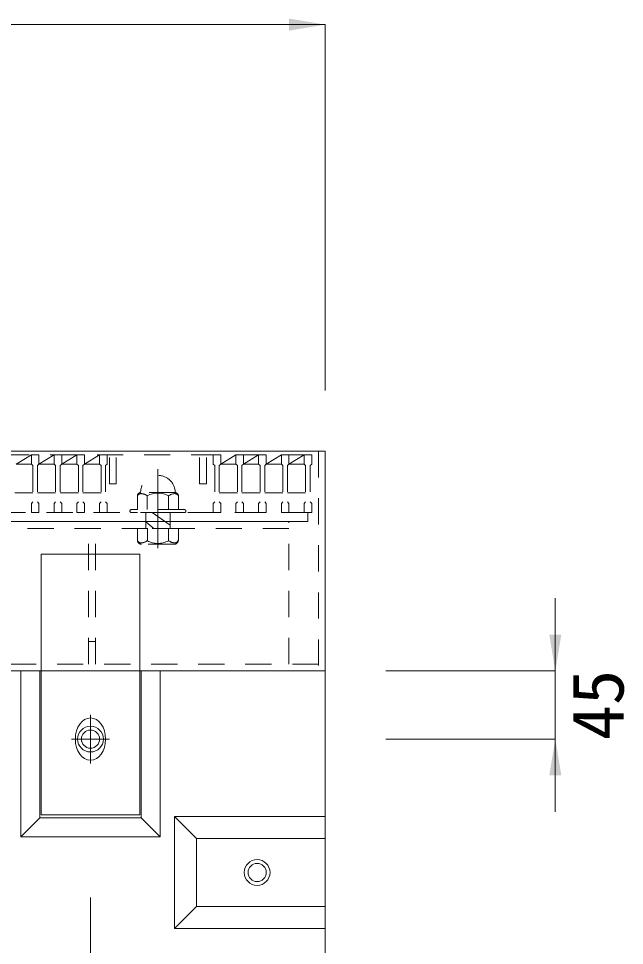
# Model space of a CAD drawing. Units: millimetres, scale not verified. Extents: x 42559 to 133118, y -58351 to -47326.
# Drawn here: x 107792 to 108192, y -53092 to -52481 of the extents above; entities that cross this region are included whole.
import ezdxf
from ezdxf.enums import TextEntityAlignment as Align

# ---------------------------------------------------------------- set-up
doc = ezdxf.new("R2010")
doc.units = ezdxf.units.MM
doc.header["$LTSCALE"] = 23
doc.linetypes.add('CHAIN', pattern=[18.5, 12, -1.5, 3.5, -1.5])
doc.linetypes.add('USER1', pattern=[1.35, 0.75, -0.6])
for name, color, linetype, lineweight in [('BT', 30, 'USER1', 13), ('インサート', 92, 'USER1', 9), ('グレーチング', 7, 'USER1', 13), ('受枠', 3, 'Continuous', 9), ('寸法線', 7, 'Continuous', 13), ('本体', 2, 'Continuous', 13)]:
    doc.layers.add(name, color=color, linetype=linetype, lineweight=lineweight)
doc.styles.add('ＭＳ ゴシック', font='')
doc.styles.get('ＭＳ ゴシック').set_extended_font_data('MS Gothic')

# ---------------------------------------------------------------- blocks, each defined once
blk = doc.blocks.new('filled_arrow')
at = {"color": 0, "linetype": 'Continuous', "lineweight": -2}
blk.add_solid([(7.5, 1.25), (0, 0), (7.5, -1.25)], dxfattribs=at)

msp = doc.modelspace()

# ---------------------------------------------------------------- linework, layer by layer
at = {"layer": 'BT'}
for p, q in [((107895.08, -52793.62), (107872.23, -52793.62)), ((107870.16, -52795.7), (107870.16, -52804.83)), ((107876.65, -52795.7), (107876.65, -52804.83)), ((107890.67, -52795.7), (107890.67, -52804.83)), ((107897.16, -52795.7), (107897.16, -52804.83)), ((107901.16, -52804.83), (107866.16, -52804.83)), ((107901.16, -52806.77), (107866.16, -52806.77)), ((107875.66, -52817.27), (107875.66, -52806.77)), ((107891.66, -52815.12), (107879.8, -52806.77)), ((107891.66, -52817.27), (107891.66, -52806.77)), ((107880.88, -52817.27), (107875.66, -52812.81)), ((107897.16, -52817.27), (107870.16, -52817.27)), ((107870.16, -52817.27), (107870.16, -52824.89)), ((107876.73, -52825.33), (107876.73, -52817.27)), ((107890.58, -52825.33), (107890.58, -52817.27)), ((107897.16, -52817.27), (107897.16, -52824.89)), ((107894.39, -52827.66), (107872.93, -52827.66))]:
    msp.add_line(p, q, dxfattribs=at)
for centre, radius, start, end in [((107883.66, -52793.62), 11.42, 0, 180), ((107872.23, -52795.7), 2.08, 90, 180), ((107883.66, -52808.37), 14.48, 61.04954, 118.95046), ((107895.08, -52795.7), 2.08, 0, 90), ((107866.16, -52805.83), 1, 90, 180), ((107866.16, -52805.77), 1, 180, 270), ((107901.16, -52805.83), 1, 0, 90), ((107901.16, -52805.77), 1, 270, 0), ((107872.93, -52824.89), 2.77, 180, 270), ((107883.66, -52812.99), 14.15, 240.7011, 299.2989), ((107894.39, -52824.89), 2.77, 270, 0)]:
    msp.add_arc(centre, radius, start, end, dxfattribs=at)
for points in [[(107872.23, -52794.28), (107871.61, -52794.4), (107870.56, -52794.77), (107870.16, -52795.7)], [(107876.65, -52795.7), (107875.23, -52794.76), (107873.7, -52794.19), (107872.23, -52794.28)], [(107890.67, -52795.7), (107892.08, -52794.76), (107893.62, -52794.19), (107895.08, -52794.28)], [(107895.08, -52794.28), (107895.71, -52794.4), (107896.75, -52794.77), (107897.16, -52795.7)], [(107872.23, -52826.74), (107871.61, -52826.63), (107870.38, -52826.43), (107870.16, -52824.37)], [(107876.73, -52825.33), (107875.23, -52826.26), (107873.7, -52826.84), (107872.23, -52826.74)], [(107890.58, -52825.33), (107892.08, -52826.26), (107893.62, -52826.84), (107895.08, -52826.74)], [(107895.08, -52826.74), (107895.71, -52826.63), (107896.93, -52826.43), (107897.16, -52824.37)]]:
    msp.add_open_spline(points, degree=3, dxfattribs=at)
at = {"layer": 'インサート', "linetype": 'Continuous'}
for centre, radius in [((107839.16, -52956.27), 8.5), ((107839.16, -52956.27), 6), ((107949.16, -53044.27), 8.5), ((107949.16, -53044.27), 6)]:
    msp.add_circle(centre, radius, dxfattribs=at)
at = {"layer": 'グレーチング'}
for p, q in [((107005.16, -52768.77), (107985.16, -52768.77)), ((107790.16, -52774.77), (107800.16, -52768.77)), ((107800.16, -52768.77), (107805.16, -52768.77)), ((107800.16, -52768.77), (107800.16, -52774.77)), ((107800.16, -52768.77), (107805.16, -52768.77)), ((107800.16, -52768.77), (107800.16, -52774.77)), ((107800.16, -52768.77), (107805.16, -52768.77)), ((107800.16, -52768.77), (107800.16, -52774.77)), ((107805.16, -52768.77), (107805.16, -52774.77)), ((107805.16, -52768.77), (107805.16, -52774.77)), ((107805.16, -52768.77), (107805.16, -52774.77)), ((107805.16, -52774.77), (107815.16, -52768.77)), ((107815.16, -52768.77), (107820.16, -52768.77)), ((107815.16, -52768.77), (107815.16, -52774.77)), ((107815.16, -52768.77), (107820.16, -52768.77)), ((107815.16, -52768.77), (107815.16, -52774.77)), ((107815.16, -52768.77), (107820.16, -52768.77)), ((107815.16, -52768.77), (107815.16, -52774.77)), ((107820.16, -52768.77), (107820.16, -52774.77)), ((107820.16, -52768.77), (107820.16, -52774.77)), ((107820.16, -52768.77), (107820.16, -52774.77)), ((107820.16, -52774.77), (107830.16, -52768.77)), ((107830.16, -52768.77), (107835.16, -52768.77)), ((107830.16, -52768.77), (107830.16, -52774.77)), ((107830.16, -52768.77), (107835.16, -52768.77)), ((107830.16, -52768.77), (107830.16, -52774.77)), ((107830.16, -52768.77), (107835.16, -52768.77)), ((107830.16, -52768.77), (107830.16, -52774.77)), ((107835.16, -52768.77), (107835.16, -52774.77)), ((107835.16, -52768.77), (107835.16, -52774.77)), ((107835.16, -52768.77), (107835.16, -52774.77)), ((107835.16, -52774.77), (107845.16, -52768.77)), ((107845.16, -52768.77), (107850.16, -52768.77)), ((107845.16, -52768.77), (107845.16, -52774.77)), ((107845.16, -52768.77), (107850.16, -52768.77)), ((107845.16, -52768.77), (107845.16, -52774.77)), ((107845.16, -52768.77), (107850.16, -52768.77)), ((107845.16, -52768.77), (107845.16, -52774.77)), ((107850.16, -52768.77), (107850.16, -52774.77)), ((107850.16, -52768.77), (107850.16, -52774.77)), ((107850.16, -52768.77), (107850.16, -52774.77)), ((107851.66, -52787.77), (107851.66, -52768.77)), ((107856.16, -52787.77), (107856.16, -52768.77)), ((107911.16, -52787.77), (107911.16, -52768.77)), ((107915.66, -52787.77), (107915.66, -52768.77)), ((107920.16, -52768.77), (107925.16, -52768.77)), ((107920.16, -52768.77), (107920.16, -52774.77)), ((107920.16, -52768.77), (107925.16, -52768.77)), ((107920.16, -52768.77), (107920.16, -52774.77)), ((107920.16, -52768.77), (107925.16, -52768.77)), ((107920.16, -52768.77), (107920.16, -52774.77)), ((107925.16, -52768.77), (107925.16, -52774.77)), ((107925.16, -52768.77), (107925.16, -52774.77)), ((107925.16, -52768.77), (107925.16, -52774.77)), ((107925.16, -52774.77), (107935.16, -52768.77)), ((107935.16, -52768.77), (107940.16, -52768.77)), ((107935.16, -52768.77), (107935.16, -52774.77)), ((107935.16, -52768.77), (107940.16, -52768.77)), ((107935.16, -52768.77), (107935.16, -52774.77)), ((107935.16, -52768.77), (107940.16, -52768.77)), ((107935.16, -52768.77), (107935.16, -52774.77)), ((107940.16, -52768.77), (107940.16, -52774.77)), ((107940.16, -52768.77), (107940.16, -52774.77)), ((107940.16, -52768.77), (107940.16, -52774.77)), ((107940.16, -52774.77), (107950.16, -52768.77)), ((107950.16, -52768.77), (107955.16, -52768.77)), ((107950.16, -52768.77), (107950.16, -52774.77)), ((107950.16, -52768.77), (107955.16, -52768.77)), ((107950.16, -52768.77), (107950.16, -52774.77)), ((107950.16, -52768.77), (107955.16, -52768.77)), ((107950.16, -52768.77), (107950.16, -52774.77)), ((107955.16, -52768.77), (107955.16, -52774.77)), ((107955.16, -52768.77), (107955.16, -52774.77)), ((107955.16, -52768.77), (107955.16, -52774.77)), ((107955.16, -52774.77), (107965.16, -52768.77)), ((107965.16, -52768.77), (107970.16, -52768.77)), ((107965.16, -52768.77), (107965.16, -52774.77)), ((107965.16, -52768.77), (107970.16, -52768.77)), ((107965.16, -52768.77), (107965.16, -52774.77)), ((107965.16, -52768.77), (107970.16, -52768.77)), ((107965.16, -52768.77), (107965.16, -52774.77)), ((107970.16, -52768.77), (107970.16, -52774.77)), ((107970.16, -52768.77), (107970.16, -52774.77)), ((107970.16, -52768.77), (107970.16, -52774.77)), ((107970.16, -52774.77), (107980.16, -52768.77)), ((107980.16, -52768.77), (107980.16, -52774.77)), ((107980.16, -52768.77), (107985.16, -52768.77)), ((107980.16, -52768.77), (107980.16, -52774.77)), ((107980.16, -52768.77), (107985.16, -52768.77)), ((107980.16, -52768.77), (107980.16, -52774.77)), ((107980.16, -52768.77), (107985.16, -52768.77)), ((107985.16, -52768.77), (107985.16, -52774.77)), ((107985.16, -52768.77), (107985.16, -52774.77)), ((107985.16, -52768.77), (107985.16, -52774.77)), ((107790.16, -52774.77), (107800.16, -52774.77)), ((107800.16, -52774.77), (107801.16, -52775.77)), ((107800.16, -52774.77), (107801.16, -52775.77)), ((107800.16, -52774.77), (107801.16, -52775.77)), ((107801.16, -52775.77), (107801.16, -52799.77)), ((107801.16, -52775.77), (107801.16, -52799.77)), ((107801.16, -52775.77), (107801.16, -52799.77)), ((107805.16, -52774.77), (107804.16, -52775.77)), ((107805.16, -52774.77), (107804.16, -52775.77)), ((107805.16, -52774.77), (107804.16, -52775.77)), ((107804.16, -52775.77), (107804.16, -52799.77)), ((107804.16, -52775.77), (107804.16, -52799.77)), ((107804.16, -52775.77), (107804.16, -52799.77)), ((107805.16, -52774.77), (107815.16, -52774.77)), ((107815.16, -52774.77), (107816.16, -52775.77)), ((107815.16, -52774.77), (107816.16, -52775.77)), ((107815.16, -52774.77), (107816.16, -52775.77)), ((107816.16, -52775.77), (107816.16, -52799.77)), ((107816.16, -52775.77), (107816.16, -52799.77)), ((107816.16, -52775.77), (107816.16, -52799.77)), ((107820.16, -52774.77), (107819.16, -52775.77)), ((107820.16, -52774.77), (107819.16, -52775.77)), ((107820.16, -52774.77), (107819.16, -52775.77)), ((107819.16, -52775.77), (107819.16, -52799.77)), ((107819.16, -52775.77), (107819.16, -52799.77)), ((107819.16, -52775.77), (107819.16, -52799.77)), ((107820.16, -52774.77), (107830.16, -52774.77)), ((107830.16, -52774.77), (107831.16, -52775.77)), ((107830.16, -52774.77), (107831.16, -52775.77)), ((107830.16, -52774.77), (107831.16, -52775.77)), ((107831.16, -52775.77), (107831.16, -52799.77)), ((107831.16, -52775.77), (107831.16, -52799.77)), ((107831.16, -52775.77), (107831.16, -52799.77)), ((107835.16, -52774.77), (107834.16, -52775.77)), ((107835.16, -52774.77), (107834.16, -52775.77)), ((107835.16, -52774.77), (107834.16, -52775.77)), ((107834.16, -52775.77), (107834.16, -52799.77)), ((107834.16, -52775.77), (107834.16, -52799.77)), ((107834.16, -52775.77), (107834.16, -52799.77)), ((107835.16, -52774.77), (107845.16, -52774.77)), ((107845.16, -52774.77), (107846.16, -52775.77)), ((107845.16, -52774.77), (107846.16, -52775.77)), ((107845.16, -52774.77), (107846.16, -52775.77)), ((107846.16, -52775.77), (107846.16, -52799.77)), ((107846.16, -52775.77), (107846.16, -52799.77)), ((107846.16, -52775.77), (107846.16, -52799.77)), ((107850.16, -52774.77), (107849.16, -52775.77)), ((107850.16, -52774.77), (107849.16, -52775.77)), ((107850.16, -52774.77), (107849.16, -52775.77)), ((107849.16, -52775.77), (107849.16, -52799.77)), ((107849.16, -52775.77), (107849.16, -52799.77)), ((107849.16, -52775.77), (107849.16, -52799.77)), ((107920.16, -52774.77), (107921.16, -52775.77)), ((107920.16, -52774.77), (107921.16, -52775.77)), ((107920.16, -52774.77), (107921.16, -52775.77)), ((107921.16, -52775.77), (107921.16, -52799.77)), ((107921.16, -52775.77), (107921.16, -52799.77)), ((107921.16, -52775.77), (107921.16, -52799.77)), ((107925.16, -52774.77), (107924.16, -52775.77)), ((107925.16, -52774.77), (107924.16, -52775.77)), ((107925.16, -52774.77), (107924.16, -52775.77)), ((107924.16, -52775.77), (107924.16, -52799.77)), ((107924.16, -52775.77), (107924.16, -52799.77)), ((107924.16, -52775.77), (107924.16, -52799.77)), ((107925.16, -52774.77), (107935.16, -52774.77)), ((107935.16, -52774.77), (107936.16, -52775.77)), ((107935.16, -52774.77), (107936.16, -52775.77)), ((107935.16, -52774.77), (107936.16, -52775.77)), ((107936.16, -52775.77), (107936.16, -52799.77)), ((107936.16, -52775.77), (107936.16, -52799.77)), ((107936.16, -52775.77), (107936.16, -52799.77)), ((107940.16, -52774.77), (107939.16, -52775.77)), ((107940.16, -52774.77), (107939.16, -52775.77)), ((107940.16, -52774.77), (107939.16, -52775.77)), ((107939.16, -52775.77), (107939.16, -52799.77)), ((107939.16, -52775.77), (107939.16, -52799.77)), ((107939.16, -52775.77), (107939.16, -52799.77)), ((107940.16, -52774.77), (107950.16, -52774.77)), ((107950.16, -52774.77), (107951.16, -52775.77)), ((107950.16, -52774.77), (107951.16, -52775.77)), ((107950.16, -52774.77), (107951.16, -52775.77)), ((107951.16, -52775.77), (107951.16, -52799.77)), ((107951.16, -52775.77), (107951.16, -52799.77)), ((107951.16, -52775.77), (107951.16, -52799.77)), ((107955.16, -52774.77), (107954.16, -52775.77)), ((107955.16, -52774.77), (107954.16, -52775.77)), ((107955.16, -52774.77), (107954.16, -52775.77)), ((107954.16, -52775.77), (107954.16, -52799.77)), ((107954.16, -52775.77), (107954.16, -52799.77)), ((107954.16, -52775.77), (107954.16, -52799.77)), ((107955.16, -52774.77), (107965.16, -52774.77)), ((107965.16, -52774.77), (107966.16, -52775.77)), ((107965.16, -52774.77), (107966.16, -52775.77)), ((107965.16, -52774.77), (107966.16, -52775.77)), ((107966.16, -52775.77), (107966.16, -52799.77)), ((107966.16, -52775.77), (107966.16, -52799.77)), ((107966.16, -52775.77), (107966.16, -52799.77)), ((107970.16, -52774.77), (107969.16, -52775.77)), ((107970.16, -52774.77), (107969.16, -52775.77)), ((107970.16, -52774.77), (107969.16, -52775.77)), ((107969.16, -52775.77), (107969.16, -52799.77)), ((107969.16, -52775.77), (107969.16, -52799.77)), ((107969.16, -52775.77), (107969.16, -52799.77)), ((107970.16, -52774.77), (107980.16, -52774.77)), ((107980.16, -52774.77), (107981.16, -52775.77)), ((107980.16, -52774.77), (107981.16, -52775.77)), ((107980.16, -52774.77), (107981.16, -52775.77)), ((107981.16, -52775.77), (107981.16, -52799.77)), ((107981.16, -52775.77), (107981.16, -52799.77)), ((107981.16, -52775.77), (107981.16, -52799.77)), ((107985.16, -52774.77), (107984.16, -52775.77)), ((107985.16, -52774.77), (107984.16, -52775.77)), ((107985.16, -52774.77), (107984.16, -52775.77)), ((107984.16, -52775.77), (107984.16, -52799.77)), ((107984.16, -52775.77), (107984.16, -52799.77)), ((107984.16, -52775.77), (107984.16, -52799.77)), ((107851.66, -52787.77), (107856.16, -52787.77)), ((107911.16, -52787.77), (107915.66, -52787.77)), ((107789.16, -52793.77), (107801.16, -52793.77)), ((107804.16, -52793.77), (107816.16, -52793.77)), ((107819.16, -52793.77), (107831.16, -52793.77)), ((107834.16, -52793.77), (107846.16, -52793.77)), ((107924.16, -52793.77), (107936.16, -52793.77)), ((107939.16, -52793.77), (107951.16, -52793.77)), ((107954.16, -52793.77), (107966.16, -52793.77)), ((107969.16, -52793.77), (107981.16, -52793.77)), ((107800.16, -52800.77), (107801.16, -52799.77)), ((107800.16, -52800.77), (107801.16, -52799.77)), ((107800.16, -52800.77), (107801.16, -52799.77)), ((107800.16, -52806.77), (107800.16, -52800.77)), ((107800.16, -52806.77), (107800.16, -52800.77)), ((107800.16, -52806.77), (107800.16, -52800.77)), ((107805.16, -52800.77), (107804.16, -52799.77)), ((107805.16, -52800.77), (107804.16, -52799.77)), ((107805.16, -52800.77), (107804.16, -52799.77)), ((107805.16, -52806.77), (107805.16, -52800.77)), ((107805.16, -52806.77), (107805.16, -52800.77)), ((107805.16, -52806.77), (107805.16, -52800.77)), ((107815.16, -52800.77), (107816.16, -52799.77)), ((107815.16, -52800.77), (107816.16, -52799.77)), ((107815.16, -52800.77), (107816.16, -52799.77)), ((107815.16, -52806.77), (107815.16, -52800.77)), ((107815.16, -52806.77), (107815.16, -52800.77)), ((107815.16, -52806.77), (107815.16, -52800.77)), ((107820.16, -52800.77), (107819.16, -52799.77)), ((107820.16, -52800.77), (107819.16, -52799.77)), ((107820.16, -52800.77), (107819.16, -52799.77)), ((107820.16, -52806.77), (107820.16, -52800.77)), ((107820.16, -52806.77), (107820.16, -52800.77)), ((107820.16, -52806.77), (107820.16, -52800.77)), ((107830.16, -52800.77), (107831.16, -52799.77)), ((107830.16, -52800.77), (107831.16, -52799.77)), ((107830.16, -52800.77), (107831.16, -52799.77)), ((107830.16, -52806.77), (107830.16, -52800.77)), ((107830.16, -52806.77), (107830.16, -52800.77)), ((107830.16, -52806.77), (107830.16, -52800.77)), ((107835.16, -52800.77), (107834.16, -52799.77)), ((107835.16, -52800.77), (107834.16, -52799.77)), ((107835.16, -52800.77), (107834.16, -52799.77)), ((107835.16, -52806.77), (107835.16, -52800.77)), ((107835.16, -52806.77), (107835.16, -52800.77)), ((107835.16, -52806.77), (107835.16, -52800.77)), ((107845.16, -52800.77), (107846.16, -52799.77)), ((107845.16, -52800.77), (107846.16, -52799.77)), ((107845.16, -52800.77), (107846.16, -52799.77)), ((107845.16, -52806.77), (107845.16, -52800.77)), ((107845.16, -52806.77), (107845.16, -52800.77)), ((107845.16, -52806.77), (107845.16, -52800.77)), ((107850.16, -52800.77), (107849.16, -52799.77)), ((107850.16, -52800.77), (107849.16, -52799.77)), ((107850.16, -52800.77), (107849.16, -52799.77)), ((107850.16, -52806.77), (107850.16, -52800.77)), ((107850.16, -52806.77), (107850.16, -52800.77)), ((107850.16, -52806.77), (107850.16, -52800.77)), ((107920.16, -52800.77), (107921.16, -52799.77)), ((107920.16, -52800.77), (107921.16, -52799.77)), ((107920.16, -52800.77), (107921.16, -52799.77)), ((107920.16, -52806.77), (107920.16, -52800.77)), ((107920.16, -52806.77), (107920.16, -52800.77)), ((107920.16, -52806.77), (107920.16, -52800.77)), ((107925.16, -52800.77), (107924.16, -52799.77)), ((107925.16, -52800.77), (107924.16, -52799.77)), ((107925.16, -52800.77), (107924.16, -52799.77)), ((107925.16, -52806.77), (107925.16, -52800.77)), ((107925.16, -52806.77), (107925.16, -52800.77)), ((107925.16, -52806.77), (107925.16, -52800.77)), ((107935.16, -52800.77), (107936.16, -52799.77)), ((107935.16, -52800.77), (107936.16, -52799.77)), ((107935.16, -52800.77), (107936.16, -52799.77)), ((107935.16, -52806.77), (107935.16, -52800.77)), ((107935.16, -52806.77), (107935.16, -52800.77)), ((107935.16, -52806.77), (107935.16, -52800.77)), ((107940.16, -52800.77), (107939.16, -52799.77)), ((107940.16, -52800.77), (107939.16, -52799.77)), ((107940.16, -52800.77), (107939.16, -52799.77)), ((107940.16, -52806.77), (107940.16, -52800.77)), ((107940.16, -52806.77), (107940.16, -52800.77)), ((107940.16, -52806.77), (107940.16, -52800.77)), ((107950.16, -52800.77), (107951.16, -52799.77)), ((107950.16, -52800.77), (107951.16, -52799.77)), ((107950.16, -52800.77), (107951.16, -52799.77)), ((107950.16, -52806.77), (107950.16, -52800.77)), ((107950.16, -52806.77), (107950.16, -52800.77)), ((107950.16, -52806.77), (107950.16, -52800.77)), ((107955.16, -52800.77), (107954.16, -52799.77)), ((107955.16, -52800.77), (107954.16, -52799.77)), ((107955.16, -52800.77), (107954.16, -52799.77)), ((107955.16, -52806.77), (107955.16, -52800.77)), ((107955.16, -52806.77), (107955.16, -52800.77)), ((107955.16, -52806.77), (107955.16, -52800.77)), ((107965.16, -52800.77), (107966.16, -52799.77)), ((107965.16, -52800.77), (107966.16, -52799.77)), ((107965.16, -52800.77), (107966.16, -52799.77)), ((107965.16, -52806.77), (107965.16, -52800.77)), ((107965.16, -52806.77), (107965.16, -52800.77)), ((107965.16, -52806.77), (107965.16, -52800.77)), ((107970.16, -52800.77), (107969.16, -52799.77)), ((107970.16, -52800.77), (107969.16, -52799.77)), ((107970.16, -52800.77), (107969.16, -52799.77)), ((107970.16, -52806.77), (107970.16, -52800.77)), ((107970.16, -52806.77), (107970.16, -52800.77)), ((107970.16, -52806.77), (107970.16, -52800.77)), ((107980.16, -52800.77), (107981.16, -52799.77)), ((107980.16, -52800.77), (107981.16, -52799.77)), ((107980.16, -52800.77), (107981.16, -52799.77)), ((107980.16, -52806.77), (107980.16, -52800.77)), ((107980.16, -52806.77), (107980.16, -52800.77)), ((107980.16, -52806.77), (107980.16, -52800.77)), ((107985.16, -52800.77), (107984.16, -52799.77)), ((107985.16, -52800.77), (107984.16, -52799.77)), ((107985.16, -52800.77), (107984.16, -52799.77)), ((107985.16, -52806.77), (107985.16, -52800.77)), ((107985.16, -52806.77), (107985.16, -52800.77)), ((107985.16, -52806.77), (107985.16, -52800.77)), ((107982.66, -52806.77), (107007.66, -52806.77)), ((107800.16, -52806.77), (107805.16, -52806.77)), ((107800.16, -52806.77), (107805.16, -52806.77)), ((107800.16, -52806.77), (107805.16, -52806.77)), ((107815.16, -52806.77), (107820.16, -52806.77)), ((107815.16, -52806.77), (107820.16, -52806.77)), ((107815.16, -52806.77), (107820.16, -52806.77)), ((107830.16, -52806.77), (107835.16, -52806.77)), ((107830.16, -52806.77), (107835.16, -52806.77)), ((107830.16, -52806.77), (107835.16, -52806.77)), ((107845.16, -52806.77), (107850.16, -52806.77)), ((107845.16, -52806.77), (107850.16, -52806.77)), ((107845.16, -52806.77), (107850.16, -52806.77)), ((107920.16, -52806.77), (107925.16, -52806.77)), ((107920.16, -52806.77), (107925.16, -52806.77)), ((107920.16, -52806.77), (107925.16, -52806.77)), ((107935.16, -52806.77), (107940.16, -52806.77)), ((107935.16, -52806.77), (107940.16, -52806.77)), ((107935.16, -52806.77), (107940.16, -52806.77)), ((107950.16, -52806.77), (107955.16, -52806.77)), ((107950.16, -52806.77), (107955.16, -52806.77)), ((107950.16, -52806.77), (107955.16, -52806.77)), ((107965.16, -52806.77), (107970.16, -52806.77)), ((107965.16, -52806.77), (107970.16, -52806.77)), ((107965.16, -52806.77), (107970.16, -52806.77)), ((107980.16, -52806.77), (107985.16, -52806.77)), ((107980.16, -52806.77), (107985.16, -52806.77)), ((107980.16, -52806.77), (107985.16, -52806.77)), ((107982.66, -52812.77), (107982.66, -52806.77)), ((107007.66, -52812.77), (107982.66, -52812.77))]:
    msp.add_line(p, q, dxfattribs=at)
at = {"layer": '受枠'}
for p, q in [((106996.16, -52766.27), (107994.16, -52766.27)), ((107994.16, -52766.27), (107994.16, -52911.27)), ((107806.66, -53006.27), (107806.66, -52834.27)), ((107806.66, -52834.27), (107871.66, -52834.27)), ((107871.66, -53006.27), (107871.66, -52834.27)), ((107994.16, -52911.27), (106996.16, -52911.27)), ((107806.66, -53006.27), (107871.66, -53006.27))]:
    msp.add_line(p, q, dxfattribs=at)
at = {"layer": '受枠', "linetype": 'USER1'}
for p, q in [((107989.66, -52766.27), (107989.66, -52911.27)), ((107970.16, -52812.77), (107020.16, -52812.77)), ((107970.16, -52906.77), (107970.16, -52812.77)), ((107970.16, -52817.27), (107020.16, -52817.27)), ((107837.91, -52906.77), (107837.91, -52817.27)), ((107842.41, -52906.77), (107842.41, -52817.27)), ((107837.91, -52891.77), (107842.41, -52891.77)), ((107989.66, -52906.77), (107000.66, -52906.77))]:
    msp.add_line(p, q, dxfattribs=at)
at = {"layer": '受枠', "linetype": 'CHAIN'}
for p, q in [((107883.66, -52830.32), (107883.66, -52778.23)), ((107839.16, -52972.27), (107839.16, -52940.27)), ((107851.66, -52956.27), (107826.66, -52956.27))]:
    msp.add_line(p, q, dxfattribs=at)
at = {"layer": '受枠'}
msp.add_ellipse((107839.16, -52956.27), major_axis=(0, 14), ratio=0.714286, dxfattribs=at)
at = {"layer": '寸法線'}
for p, q in [((106996.16, -52484.75), (107994.16, -52484.75)), ((107994.16, -52726.27), (107994.16, -52484.75)), ((108145.99, -52863.27), (108145.99, -53004.27)), ((108034.16, -52911.27), (108145.99, -52911.27)), ((107994.16, -52951.27), (107994.16, -53234.61)), ((108034.16, -52956.27), (108145.99, -52956.27)), ((107839.16, -53060.77), (107839.16, -53234.61))]:
    msp.add_line(p, q, dxfattribs=at)
at = {"layer": '本体'}
for p, q in [((106996.16, -52911.27), (107994.16, -52911.27)), ((107994.16, -52911.27), (107994.16, -54361.27))]:
    msp.add_line(p, q, dxfattribs=at)
at = {"layer": '本体', "lineweight": 15}
for p, q in [((107793.16, -53020.77), (107793.16, -52911.27)), ((107885.16, -53020.77), (107885.16, -52911.27)), ((107894.66, -53007.27), (107894.66, -53081.27)), ((107994.16, -53007.27), (107894.66, -53007.27)), ((107885.16, -53020.77), (107793.16, -53020.77)), ((107994.16, -53081.27), (107894.66, -53081.27))]:
    msp.add_line(p, q, dxfattribs=at)
at = {"layer": '本体', "lineweight": 9}
for p, q in [((107805.66, -53008.27), (107805.66, -52911.27)), ((107872.66, -53008.27), (107872.66, -52911.27)), ((107805.66, -53008.27), (107793.16, -53020.77)), ((107872.66, -53008.27), (107805.66, -53008.27)), ((107872.66, -53008.27), (107885.16, -53020.77)), ((107909.16, -53021.77), (107894.66, -53007.27)), ((107909.16, -53021.77), (107909.16, -53066.77)), ((107994.16, -53021.77), (107909.16, -53021.77)), ((107909.16, -53066.77), (107894.66, -53081.27)), ((107994.16, -53066.77), (107909.16, -53066.77))]:
    msp.add_line(p, q, dxfattribs=at)

# ---------------------------------------------------------------- block references
at = {"layer": '寸法線', "xscale": 3.2, "yscale": 3.2}
for p, rotation in [((107994.16, -52484.75), 180), ((108145.99, -52911.27), 90), ((108145.99, -52956.27), 270)]:
    msp.add_blockref('filled_arrow', p, dxfattribs=dict(at, rotation=rotation))

# ---------------------------------------------------------------- texts
at = {"layer": '寸法線', "style": 'ＭＳ ゴシック'}
msp.add_text('45', height=34.18, rotation=90, dxfattribs=at).set_placement((108173.99, -52933.77), align=Align.MIDDLE_CENTER)

doc.saveas('drawing.dxf')
